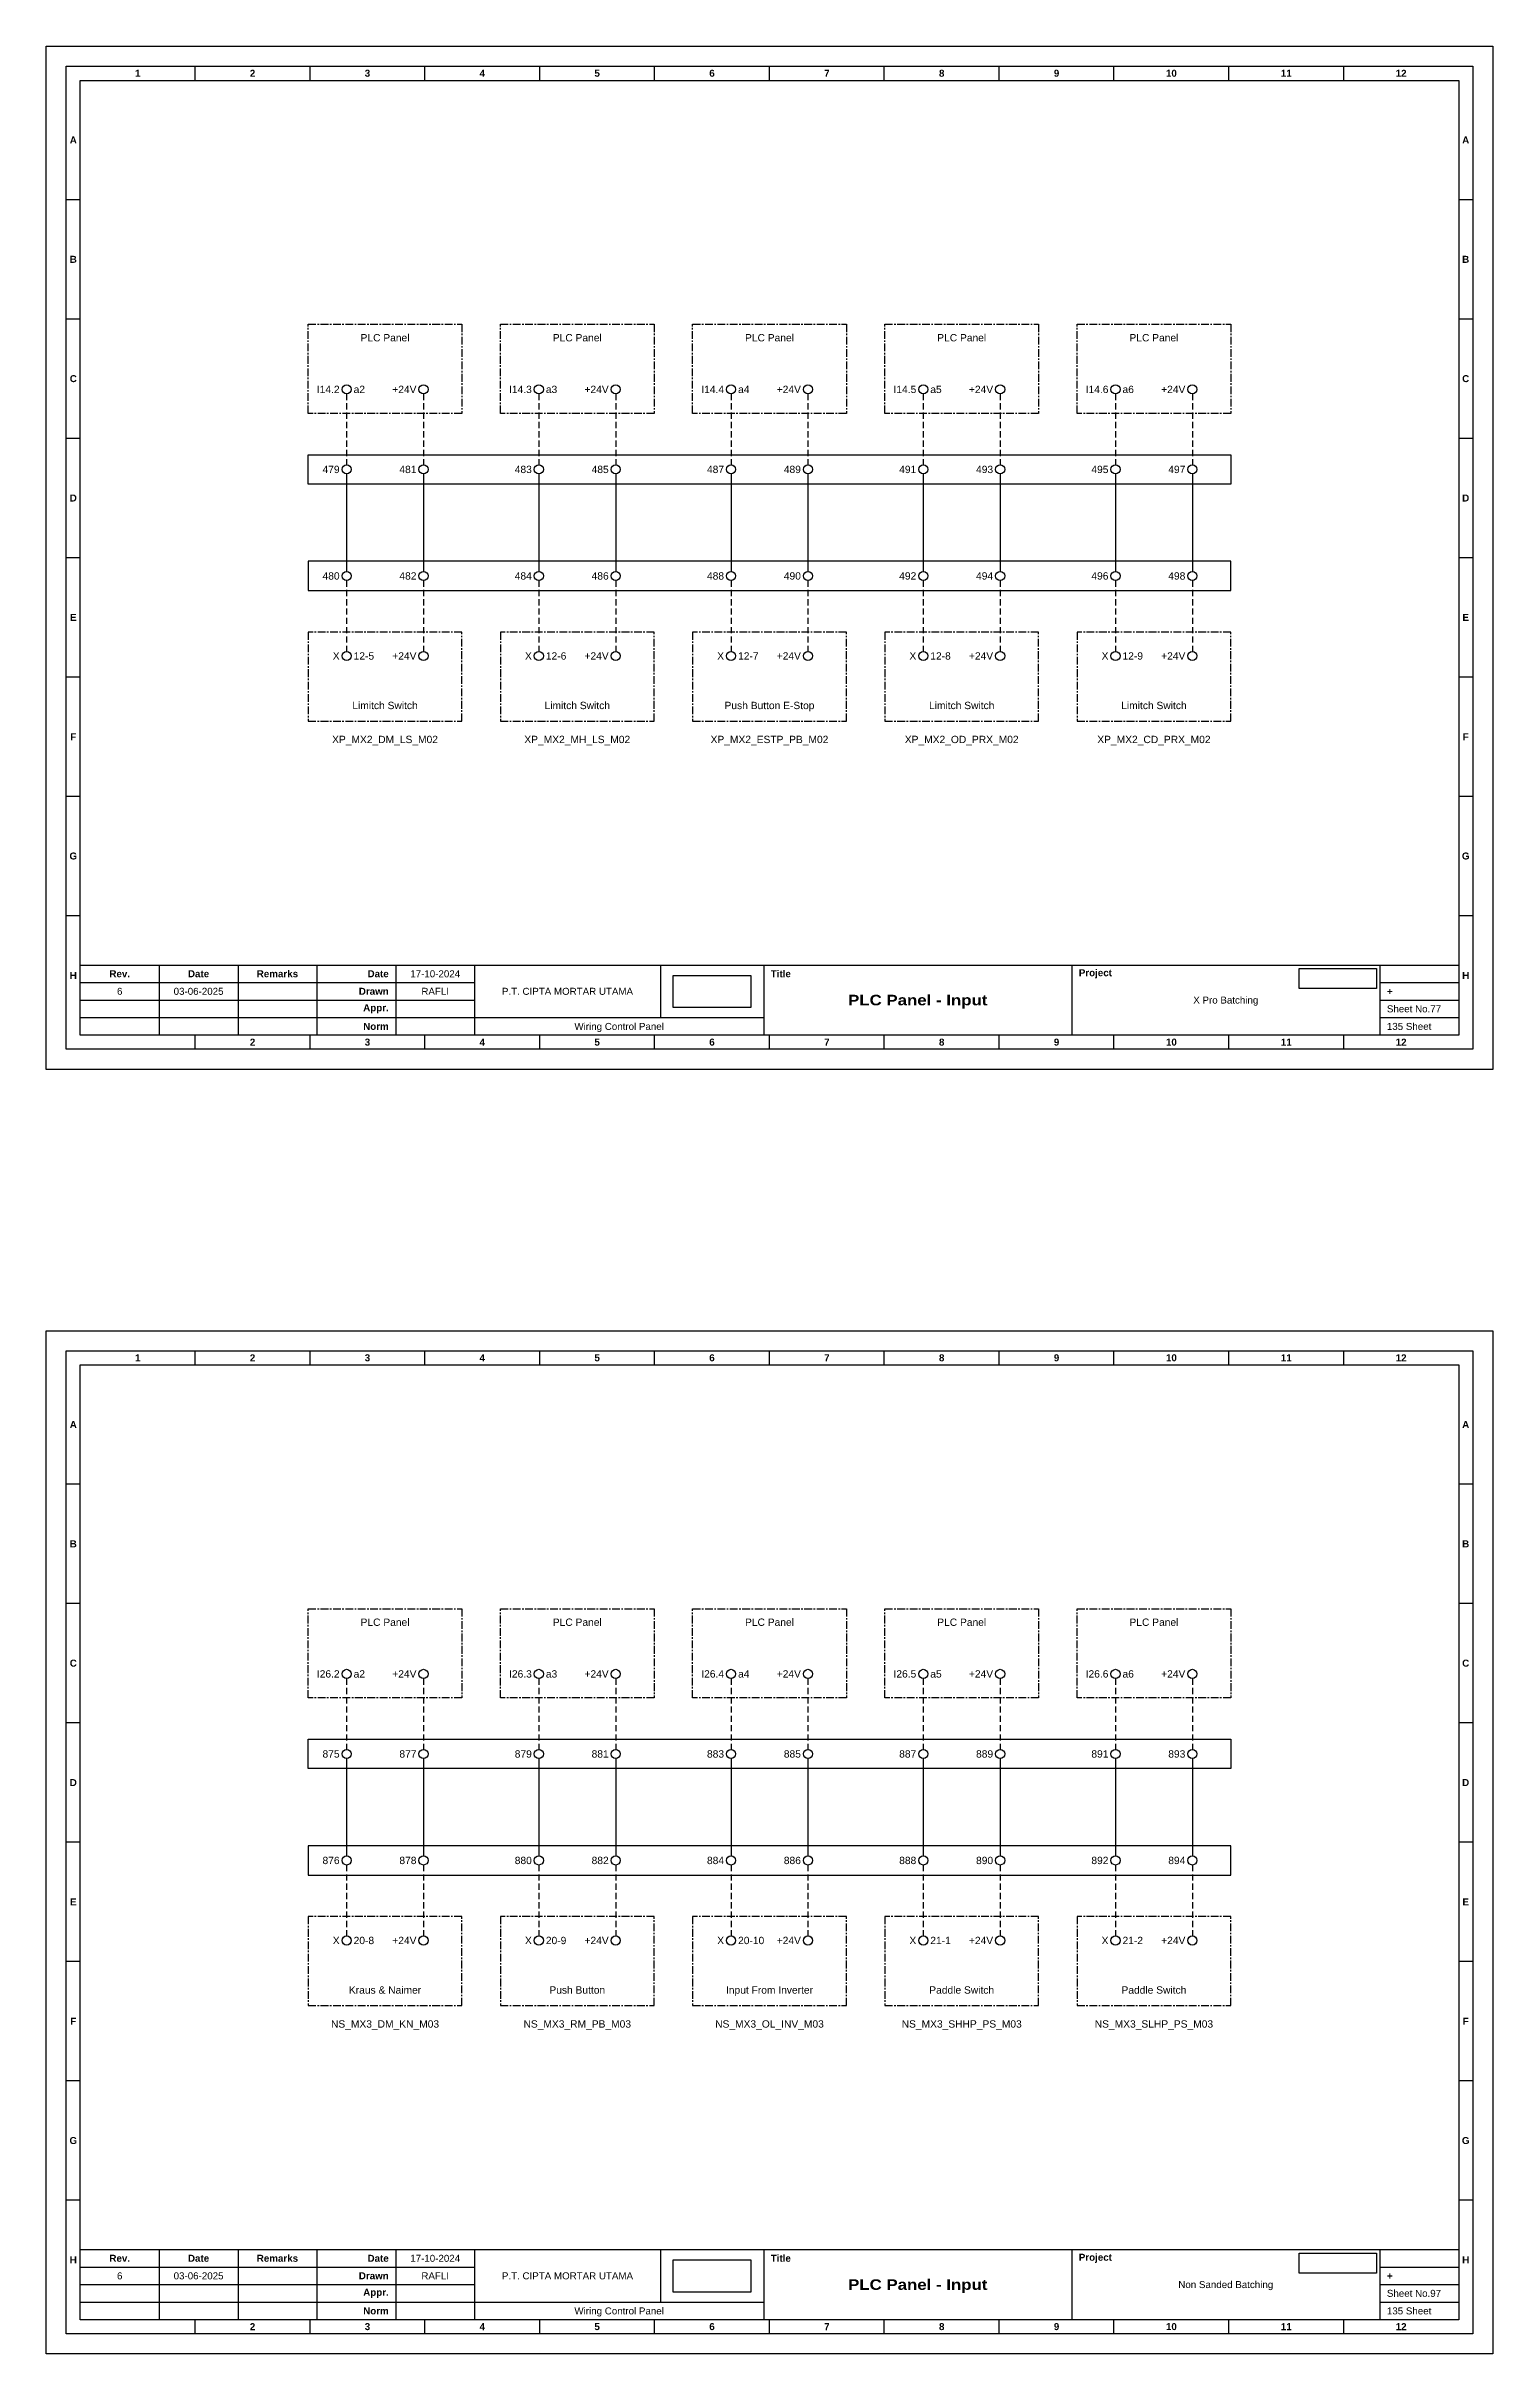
# Model space of a CAD drawing. Header units: millimetres. Extents: x 2277 to 9242, y 1004 to 1739.
# Drawn here: x 5787.2 to 6083.3, y 1003.8 to 1475.9 of the extents above; entities that cross this region are included whole.
import ezdxf
from ezdxf.enums import TextEntityAlignment as Align

# ---------------------------------------------------------------- set-up
doc = ezdxf.new("R2010")
doc.units = ezdxf.units.MM
doc.linetypes.add('CENTER', pattern=[50.8, 31.75, -6.35, 6.35, -6.35])
doc.linetypes.add('HIDDEN', pattern=[9.525, 6.35, -3.175])
doc.styles.add('Bold', font='ariblk.ttf', dxfattribs={"height": 25.4})
doc.styles.get("Standard").update_dxf_attribs({"font": 'arial.ttf'})
picture_1 = doc.add_image_def('image1.png', size_in_pixel=(2048, 847))
picture_2 = doc.add_image_def('image2.png', size_in_pixel=(2092, 542))

# ---------------------------------------------------------------- blocks, each defined once
blk = doc.blocks.new('KOP MU PROJECT')
at = {"color": 6, "ltscale": 50}
for p, q in [((27.74, 184.05), (27.74, 186.66)), ((49.13, 184.05), (49.13, 186.66)), ((70.51, 184.05), (70.51, 186.66)), ((91.89, 184.05), (91.89, 186.66)), ((113.27, 184.05), (113.27, 186.66)), ((134.66, 184.05), (134.66, 186.66)), ((156.04, 184.05), (156.04, 186.66)), ((177.42, 184.05), (177.42, 186.66)), ((198.8, 184.05), (198.8, 186.66)), ((220.19, 184.05), (220.19, 186.66)), ((241.57, 184.05), (241.57, 186.66)), ((6.36, 161.84), (3.75, 161.84)), ((265.59, 161.84), (262.98, 161.84)), ((6.36, 139.63), (3.75, 139.63)), ((265.59, 139.63), (262.98, 139.63)), ((6.36, 117.42), (3.75, 117.42)), ((265.59, 117.42), (262.98, 117.42)), ((6.36, 95.22), (3.75, 95.22)), ((265.59, 95.22), (262.98, 95.22)), ((6.36, 73.01), (3.75, 73.01)), ((265.59, 73.01), (262.98, 73.01)), ((6.36, 50.8), (3.75, 50.8)), ((265.59, 50.8), (262.98, 50.8)), ((6.36, 28.59), (3.75, 28.59)), ((265.59, 28.59), (262.98, 28.59)), ((27.74, 3.75), (27.74, 6.36)), ((49.13, 3.75), (49.13, 6.36)), ((70.51, 3.75), (70.51, 6.36)), ((91.89, 3.75), (91.89, 6.36)), ((113.27, 3.75), (113.27, 6.36)), ((134.66, 3.75), (134.66, 6.36)), ((156.04, 3.75), (156.04, 6.36)), ((177.42, 3.75), (177.42, 6.36)), ((198.8, 3.75), (198.8, 6.36)), ((220.19, 3.75), (220.19, 6.36)), ((241.57, 3.75), (241.57, 6.36))]:
    blk.add_line(p, q, dxfattribs=at)
at = {"ltscale": 50}
for p, q in [((6.36, 19.41), (262.98, 19.41)), ((21.04, 19.41), (21.04, 6.36)), ((35.72, 19.41), (35.72, 6.36)), ((50.41, 19.41), (50.41, 6.36)), ((65.09, 19.41), (65.09, 6.36)), ((79.77, 19.41), (79.77, 6.36)), ((114.35, 19.41), (114.35, 9.62)), ((133.6, 19.41), (133.6, 6.36)), ((190.95, 19.41), (190.95, 6.36)), ((248.3, 19.41), (248.3, 6.36)), ((6.36, 16.15), (79.77, 16.15)), ((6.36, 12.89), (79.77, 12.89)), ((248.3, 16.15), (262.98, 16.15)), ((248.3, 12.89), (262.98, 12.89)), ((6.36, 9.62), (133.6, 9.62)), ((248.3, 9.62), (262.98, 9.62))]:
    blk.add_line(p, q, dxfattribs=at)
at = {"color": 1, "ltscale": 50}
blk.add_lwpolyline([(269.34, 0), (0, 0), (0, 190.41), (269.34, 190.41)], close=True, dxfattribs=at)
at = {"color": 6, "ltscale": 50}
for points in [[(265.59, 3.75), (3.75, 3.75), (3.75, 186.66), (265.59, 186.66)], [(262.98, 6.36), (6.36, 6.36), (6.36, 184.05), (262.98, 184.05)]]:
    blk.add_lwpolyline(points, close=True, dxfattribs=at)
at = {"ltscale": 50, "char_height": 1.305, "attachment_point": 4}
for s, width, heights, insert in [('\\pxqc;{\\fArial|b1|i0|c0|p34;1}', 21.3825, [2.51], (6.36, 185.36)), ('\\pxqc;{\\fArial|b1|i0|c0|p34;2}', 21.3825, [2.51], (27.74, 185.36)), ('\\pxqc;{\\fArial|b1|i0|c0|p34;3}', 21.3825, [2.51], (49.13, 185.36)), ('\\pxqc;{\\fArial|b1|i0|c0|p34;4}', 21.3825, [2.51], (70.51, 185.36)), ('\\pxqc;{\\fArial|b1|i0|c0|p34;5}', 21.3825, [2.51], (91.89, 185.36)), ('\\pxqc;{\\fArial|b1|i0|c0|p34;6}', 21.3825, [2.51], (113.27, 185.36)), ('\\pxqc;{\\fArial|b1|i0|c0|p34;7}', 21.3825, [2.51], (134.66, 185.36)), ('\\pxqc;{\\fArial|b1|i0|c0|p34;8}', 21.3825, [2.51], (156.04, 185.36)), ('\\pxqc;{\\fArial|b1|i0|c0|p34;9}', 21.3825, [2.51], (177.42, 185.36)), ('\\pxqc;{\\fArial|b1|i0|c0|p34;10}', 21.3825, [2.51], (198.8, 185.36)), ('\\pxqc;{\\fArial|b1|i0|c0|p34;11}', 21.3825, [2.51], (220.19, 185.36)), ('\\pxqc;{\\fArial|b1|i0|c0|p34;12}', 21.3825, [2.51], (241.57, 185.36)), ('\\pxqc;{\\fArial|b1|i0|c0|p34;A}', 2.61, [2.51], (3.75, 172.95)), ('\\pxqc;{\\fArial|b1|i0|c0|p34;A}', 2.61, [2.51], (262.98, 172.95)), ('\\pxqc;{\\fArial|b1|i0|c0|p34;B}', 2.61, [2.51], (3.75, 150.74)), ('\\pxqc;{\\fArial|b1|i0|c0|p34;B}', 2.61, [2.51], (262.98, 150.74)), ('\\pxqc;{\\fArial|b1|i0|c0|p34;C}', 2.61, [2.51], (3.75, 128.53)), ('\\pxqc;{\\fArial|b1|i0|c0|p34;C}', 2.61, [2.51], (262.98, 128.53)), ('\\pxqc;{\\fArial|b1|i0|c0|p34;D}', 2.61, [2.51], (3.75, 106.32)), ('\\pxqc;{\\fArial|b1|i0|c0|p34;D}', 2.61, [2.51], (262.98, 106.32)), ('\\pxqc;{\\fArial|b1|i0|c0|p34;E}', 2.61, [2.51], (3.75, 84.11)), ('\\pxqc;{\\fArial|b1|i0|c0|p34;E}', 2.61, [2.51], (262.98, 84.11)), ('\\pxqc;{\\fArial|b1|i0|c0|p34;F}', 2.61, [2.51], (3.75, 61.9)), ('\\pxqc;{\\fArial|b1|i0|c0|p34;F}', 2.61, [2.51], (262.98, 61.9)), ('\\pxqc;{\\fArial|b1|i0|c0|p34;G}', 2.61, [2.51], (3.75, 39.69)), ('\\pxqc;{\\fArial|b1|i0|c0|p34;G}', 2.61, [2.51], (262.98, 39.69)), ('\\pxqc;{\\fArial|b1|i0|c0|p34;H}', 2.61, [2.51], (3.75, 17.47)), ('\\pxqc;{\\fArial|b1|i0|c0|p34;Rev.}', 14.6811, [2.88], (6.36, 17.78)), ('\\pxqc;{\\fArial|b1|i0|c0|p34;Date}', 14.6811, [2.88], (21.04, 17.78)), ('\\pxqc;{\\fArial|b1|i0|c0|p34;Remarks}', 14.6811, [2.88], (35.72, 17.78)), ('\\pxqr;{\\fArial|b1|i0|c0|p34;Date}', 13.3761, [2.88], (50.41, 17.78)), ('\\pxql;{\\fArial|b1|i0|c0|p34;Title}', 50.2419, [2.88], (134.9, 17.78)), ('\\pxql;{\\fArial|b1|i0|c0|p34;Project}', 50.2419, [2.88], (192.25, 17.78)), ('\\pxqc;{\\fArial|b1|i0|c0|p34;H}', 2.61, [2.51], (262.98, 17.47)), ('\\pxqr;{\\fArial|b1|i0|c0|p34;Drawn}', 13.3761, [2.88], (50.41, 14.52)), ('\\pxql;{\\fArial|b1|i0|c0|p34;+}', 14.6811, [2.88], (249.61, 14.52)), ('\\pxqr;{\\fArial|b1|i0|c0|p34;Appr.}', 13.3761, [2.88], (50.41, 11.26)), ('\\pxqr;{\\fArial|b1|i0|c0|p34;Norm}', 13.3761, [2.88], (50.41, 7.99)), ('\\pxqc;{\\fArial|b1|i0|c0|p34;2}', 21.3825, [2.51], (27.74, 5.06)), ('\\pxqc;{\\fArial|b1|i0|c0|p34;3}', 21.3825, [2.51], (49.13, 5.06)), ('\\pxqc;{\\fArial|b1|i0|c0|p34;4}', 21.3825, [2.51], (70.51, 5.06)), ('\\pxqc;{\\fArial|b1|i0|c0|p34;5}', 21.3825, [2.51], (91.89, 5.06)), ('\\pxqc;{\\fArial|b1|i0|c0|p34;6}', 21.3825, [2.51], (113.27, 5.06)), ('\\pxqc;{\\fArial|b1|i0|c0|p34;7}', 21.3825, [2.51], (134.66, 5.06)), ('\\pxqc;{\\fArial|b1|i0|c0|p34;8}', 21.3825, [2.51], (156.04, 5.06)), ('\\pxqc;{\\fArial|b1|i0|c0|p34;9}', 21.3825, [2.51], (177.42, 5.06)), ('\\pxqc;{\\fArial|b1|i0|c0|p34;10}', 21.3825, [2.51], (198.8, 5.06)), ('\\pxqc;{\\fArial|b1|i0|c0|p34;11}', 21.3825, [2.51], (220.19, 5.06)), ('\\pxqc;{\\fArial|b1|i0|c0|p34;12}', 21.3825, [2.51], (241.57, 5.06))]:
    blk.add_mtext_dynamic_manual_height_columns(s, width=width, gutter_width=0.0326, heights=heights, dxfattribs=dict(at, insert=insert))
at = {"ltscale": 50}
for tag, p in [('DATECREATED', (72.43, 17.78)), ('REV', (13.7, 14.52)), ('REVDATE', (28.38, 14.52)), ('REMARKS', (43.06, 14.52)), ('DRAWN', (72.43, 14.52)), ('COMPANY', (97.06, 14.52)), ('PROJECT', (219.62, 12.89)), ('NORM', (72.43, 7.99)), ('APPR', (72.43, 11.26)), ('DRAWINGCATEGORY', (106.68, 7.99)), ('DESCRIPTION', (162.27, 10.03))]:
    blk.add_attdef(tag, text='', height=1.3, dxfattribs=at).set_placement(p, align=Align.MIDDLE_CENTER)
at = {"ltscale": 50, "style": 'Bold'}
blk.add_attdef('TITLE', text='', height=1.96, dxfattribs=at).set_placement((162.27, 12.89), align=Align.MIDDLE_CENTER)
at = {"ltscale": 50}
for tag, p in [('TOTALSHEET', (249.61, 7.99)), ('SHEETNUMBER', (249.61, 11.26))]:
    blk.add_attdef(tag, text='', height=1.3, dxfattribs=at).set_placement(p, align=Align.MIDDLE_LEFT)
image = blk.add_image(picture_1, insert=(116.72, 11.48), size_in_units=(14.5, 6), dxfattribs=at)
image.dxf.flags = 15
image = blk.add_image(picture_2, insert=(233.29, 15.04), size_in_units=(14.36, 3.72), dxfattribs=at)
image.dxf.flags = 15

msp = doc.modelspace()

# ---------------------------------------------------------------- linework, layer by layer
at = {"linetype": 'HIDDEN', "ltscale": 0.2}
for p, q in [((5848.73, 1404.75), (5848.73, 1390.25)), ((5864.46, 1404.75), (5864.46, 1390.25)), ((5888.07, 1404.75), (5888.07, 1390.25)), ((5903.8, 1404.75), (5903.8, 1390.25)), ((5927.4, 1404.75), (5927.4, 1390.25)), ((5943.14, 1404.75), (5943.14, 1390.25)), ((5966.74, 1404.75), (5966.74, 1390.25)), ((5982.48, 1404.75), (5982.48, 1390.25)), ((6006.08, 1404.75), (6006.08, 1390.25)), ((6021.82, 1404.75), (6021.82, 1390.25)), ((5848.73, 1366.59), (5848.73, 1352.09)), ((5864.46, 1366.59), (5864.46, 1352.09)), ((5888.07, 1366.59), (5888.07, 1352.09)), ((5903.8, 1366.59), (5903.8, 1352.09)), ((5927.4, 1366.59), (5927.4, 1352.09)), ((5943.14, 1366.59), (5943.14, 1352.09)), ((5966.74, 1366.59), (5966.74, 1352.09)), ((5982.48, 1366.59), (5982.48, 1352.09)), ((6006.08, 1366.59), (6006.08, 1352.09)), ((6021.82, 1366.59), (6021.82, 1352.09)), ((5848.73, 1141.97), (5848.73, 1127.48)), ((5864.46, 1141.97), (5864.46, 1127.48)), ((5888.07, 1141.97), (5888.07, 1127.48)), ((5903.8, 1141.97), (5903.8, 1127.48)), ((5927.4, 1141.97), (5927.4, 1127.48)), ((5943.14, 1141.97), (5943.14, 1127.48)), ((5966.74, 1141.97), (5966.74, 1127.48)), ((5982.48, 1141.97), (5982.48, 1127.48)), ((6006.08, 1141.97), (6006.08, 1127.48)), ((6021.82, 1141.97), (6021.82, 1127.48)), ((5848.73, 1103.81), (5848.73, 1089.32)), ((5864.46, 1103.81), (5864.46, 1089.32)), ((5888.07, 1103.81), (5888.07, 1089.32)), ((5903.8, 1103.81), (5903.8, 1089.32)), ((5927.4, 1103.81), (5927.4, 1089.32)), ((5943.14, 1103.81), (5943.14, 1089.32)), ((5966.74, 1103.81), (5966.74, 1089.32)), ((5982.48, 1103.81), (5982.48, 1089.32)), ((6006.08, 1103.81), (6006.08, 1089.32)), ((6021.82, 1103.81), (6021.82, 1089.32))]:
    msp.add_line(p, q, dxfattribs=at)
at = {"ltscale": 0.2}
for p, q in [((5848.73, 1388.38), (5848.73, 1368.46)), ((5864.46, 1388.38), (5864.46, 1368.46)), ((5888.07, 1388.38), (5888.07, 1368.46)), ((5903.8, 1388.38), (5903.8, 1368.46)), ((5927.4, 1388.38), (5927.4, 1368.46)), ((5943.14, 1388.38), (5943.14, 1368.46)), ((5966.74, 1388.38), (5966.74, 1368.46)), ((5982.48, 1388.38), (5982.48, 1368.46)), ((6006.08, 1388.38), (6006.08, 1368.46)), ((6021.82, 1388.38), (6021.82, 1368.46)), ((5848.73, 1125.6), (5848.73, 1105.69)), ((5864.46, 1125.6), (5864.46, 1105.69)), ((5888.07, 1125.6), (5888.07, 1105.69)), ((5903.8, 1125.6), (5903.8, 1105.69)), ((5927.4, 1125.6), (5927.4, 1105.69)), ((5943.14, 1125.6), (5943.14, 1105.69)), ((5966.74, 1125.6), (5966.74, 1105.69)), ((5982.48, 1125.6), (5982.48, 1105.69)), ((6006.08, 1125.6), (6006.08, 1105.69)), ((6021.82, 1125.6), (6021.82, 1105.69))]:
    msp.add_line(p, q, dxfattribs=at)
at = {"linetype": 'CENTER', "ltscale": 0.05}
for points in [[(5840.86, 1419.01), (5872.33, 1419.01), (5872.33, 1400.79), (5840.86, 1400.79)], [(5880.2, 1419.01), (5911.67, 1419.01), (5911.67, 1400.79), (5880.2, 1400.79)], [(5919.54, 1419.01), (5951.01, 1419.01), (5951.01, 1400.79), (5919.54, 1400.79)], [(5958.88, 1419.01), (5990.35, 1419.01), (5990.35, 1400.79), (5958.88, 1400.79)], [(5998.21, 1419.01), (6029.69, 1419.01), (6029.69, 1400.79), (5998.21, 1400.79)], [(5840.86, 1337.83), (5872.33, 1337.83), (5872.33, 1356.05), (5840.86, 1356.05)], [(5880.2, 1337.83), (5911.67, 1337.83), (5911.67, 1356.05), (5880.2, 1356.05)], [(5919.54, 1337.83), (5951.01, 1337.83), (5951.01, 1356.05), (5919.54, 1356.05)], [(5958.88, 1337.83), (5990.35, 1337.83), (5990.35, 1356.05), (5958.88, 1356.05)], [(5998.21, 1337.83), (6029.69, 1337.83), (6029.69, 1356.05), (5998.21, 1356.05)], [(5840.86, 1156.24), (5872.33, 1156.24), (5872.33, 1138.01), (5840.86, 1138.01)], [(5880.2, 1156.24), (5911.67, 1156.24), (5911.67, 1138.01), (5880.2, 1138.01)], [(5919.54, 1156.24), (5951.01, 1156.24), (5951.01, 1138.01), (5919.54, 1138.01)], [(5958.88, 1156.24), (5990.35, 1156.24), (5990.35, 1138.01), (5958.88, 1138.01)], [(5998.21, 1156.24), (6029.69, 1156.24), (6029.69, 1138.01), (5998.21, 1138.01)], [(5840.86, 1075.05), (5872.33, 1075.05), (5872.33, 1093.28), (5840.86, 1093.28)], [(5880.2, 1075.05), (5911.67, 1075.05), (5911.67, 1093.28), (5880.2, 1093.28)], [(5919.54, 1075.05), (5951.01, 1075.05), (5951.01, 1093.28), (5919.54, 1093.28)], [(5958.88, 1075.05), (5990.35, 1075.05), (5990.35, 1093.28), (5958.88, 1093.28)], [(5998.21, 1075.05), (6029.69, 1075.05), (6029.69, 1093.28), (5998.21, 1093.28)]]:
    msp.add_lwpolyline(points, close=True, dxfattribs=at)
at = {"ltscale": 0.05}
for points in [[(5840.86, 1392.32), (6029.69, 1392.32), (6029.69, 1386.31), (5840.86, 1386.31)], [(5840.86, 1364.52), (6029.69, 1364.52), (6029.69, 1370.53), (5840.86, 1370.53)], [(5840.86, 1129.55), (6029.69, 1129.55), (6029.69, 1123.54), (5840.86, 1123.54)], [(5840.86, 1101.74), (6029.69, 1101.74), (6029.69, 1107.76), (5840.86, 1107.76)]]:
    msp.add_lwpolyline(points, close=True, dxfattribs=at)
for centre in [(5848.73, 1405.69), (5864.46, 1405.69), (5888.07, 1405.69), (5903.8, 1405.69), (5927.4, 1405.69), (5943.14, 1405.69), (5966.74, 1405.69), (5982.48, 1405.69), (6006.08, 1405.69), (6021.82, 1405.69), (5848.73, 1389.32), (5864.46, 1389.32), (5888.07, 1389.32), (5903.8, 1389.32), (5927.4, 1389.32), (5943.14, 1389.32), (5966.74, 1389.32), (5982.48, 1389.32), (6006.08, 1389.32), (6021.82, 1389.32), (5848.73, 1367.53), (5864.46, 1367.53), (5888.07, 1367.53), (5903.8, 1367.53), (5927.4, 1367.53), (5943.14, 1367.53), (5966.74, 1367.53), (5982.48, 1367.53), (6006.08, 1367.53), (6021.82, 1367.53), (5848.73, 1351.16), (5864.46, 1351.16), (5888.07, 1351.16), (5903.8, 1351.16), (5927.4, 1351.16), (5943.14, 1351.16), (5966.74, 1351.16), (5982.48, 1351.16), (6006.08, 1351.16), (6021.82, 1351.16), (5848.73, 1142.91), (5864.46, 1142.91), (5888.07, 1142.91), (5903.8, 1142.91), (5927.4, 1142.91), (5943.14, 1142.91), (5966.74, 1142.91), (5982.48, 1142.91), (6006.08, 1142.91), (6021.82, 1142.91), (5848.73, 1126.54), (5864.46, 1126.54), (5888.07, 1126.54), (5903.8, 1126.54), (5927.4, 1126.54), (5943.14, 1126.54), (5966.74, 1126.54), (5982.48, 1126.54), (6006.08, 1126.54), (6021.82, 1126.54), (5848.73, 1104.75), (5864.46, 1104.75), (5888.07, 1104.75), (5903.8, 1104.75), (5927.4, 1104.75), (5943.14, 1104.75), (5966.74, 1104.75), (5982.48, 1104.75), (6006.08, 1104.75), (6021.82, 1104.75), (5848.73, 1088.38), (5864.46, 1088.38), (5888.07, 1088.38), (5903.8, 1088.38), (5927.4, 1088.38), (5943.14, 1088.38), (5966.74, 1088.38), (5982.48, 1088.38), (6006.08, 1088.38), (6021.82, 1088.38)]:
    msp.add_circle(centre, 0.938)

# ---------------------------------------------------------------- block references
at = {"xscale": 1.099296583304004, "yscale": 1.099296583304004, "zscale": 1.099296583304004}
for p, values in [((5787.23, 1266.59), {'TITLE': 'PLC Panel - Input', 'PROJECT': 'X Pro Batching', 'COMPANY': 'P.T. CIPTA MORTAR UTAMA', 'DRAWINGCATEGORY': 'Wiring Control Panel', 'DRAWN': 'RAFLI', 'DATECREATED': '17-10-2024', 'REVDATE': '03-06-2025', 'REV': '6', 'SHEETNUMBER': 'Sheet No.77', 'TOTALSHEET': '135 Sheet'}), ((5787.23, 1003.81), {'TITLE': 'PLC Panel - Input', 'PROJECT': 'Non Sanded Batching', 'COMPANY': 'P.T. CIPTA MORTAR UTAMA', 'DRAWINGCATEGORY': 'Wiring Control Panel', 'DRAWN': 'RAFLI', 'DATECREATED': '17-10-2024', 'REVDATE': '03-06-2025', 'REV': '6', 'SHEETNUMBER': 'Sheet No.97', 'TOTALSHEET': '135 Sheet'})]:
    msp.add_blockref('KOP MU PROJECT', p, dxfattribs=at).add_auto_attribs(values)

# ---------------------------------------------------------------- texts
for s, p in [('PLC Panel', (5856.59, 1417.01)), ('PLC Panel', (5895.93, 1417.01)), ('PLC Panel', (5935.27, 1417.01)), ('PLC Panel', (5974.61, 1417.01)), ('PLC Panel', (6013.95, 1417.01)), ('XP_MX2_DM_LS_M02', (5856.59, 1334.83)), ('XP_MX2_MH_LS_M02', (5895.93, 1334.83)), ('XP_MX2_ESTP_PB_M02', (5935.27, 1334.83)), ('XP_MX2_OD_PRX_M02', (5974.61, 1334.83)), ('XP_MX2_CD_PRX_M02', (6013.95, 1334.83)), ('PLC Panel', (5856.59, 1154.24)), ('PLC Panel', (5895.93, 1154.24)), ('PLC Panel', (5935.27, 1154.24)), ('PLC Panel', (5974.61, 1154.24)), ('PLC Panel', (6013.95, 1154.24)), ('NS_MX3_DM_KN_M03', (5856.59, 1072.05)), ('NS_MX3_RM_PB_M03', (5895.93, 1072.05)), ('NS_MX3_OL_INV_M03', (5935.27, 1072.05)), ('NS_MX3_SHHP_PS_M03', (5974.61, 1072.05)), ('NS_MX3_SLHP_PS_M03', (6013.95, 1072.05))]:
    msp.add_text(s, height=1.5).set_placement(p, align=Align.TOP_CENTER)
for s, p in [('I14.2', (5847.29, 1405.69)), ('+24V', (5863.02, 1405.69)), ('I14.3', (5886.63, 1405.69)), ('+24V', (5902.36, 1405.69)), ('I14.4', (5925.97, 1405.69)), ('+24V', (5941.7, 1405.69)), ('I14.5', (5965.31, 1405.69)), ('+24V', (5981.04, 1405.69)), ('I14.6', (6004.64, 1405.69)), ('+24V', (6020.38, 1405.69)), ('479', (5847.29, 1389.32)), ('481', (5863.02, 1389.32)), ('483', (5886.63, 1389.32)), ('485', (5902.36, 1389.32)), ('487', (5925.97, 1389.32)), ('489', (5941.7, 1389.32)), ('491', (5965.31, 1389.32)), ('493', (5981.04, 1389.32)), ('495', (6004.64, 1389.32)), ('497', (6020.38, 1389.32)), ('480', (5847.29, 1367.53)), ('482', (5863.02, 1367.53)), ('484', (5886.63, 1367.53)), ('486', (5902.36, 1367.53)), ('488', (5925.97, 1367.53)), ('490', (5941.7, 1367.53)), ('492', (5965.31, 1367.53)), ('494', (5981.04, 1367.53)), ('496', (6004.64, 1367.53)), ('498', (6020.38, 1367.53)), ('X', (5847.29, 1351.16)), ('+24V', (5863.02, 1351.16)), ('X', (5886.63, 1351.16)), ('+24V', (5902.36, 1351.16)), ('X', (5925.97, 1351.16)), ('+24V', (5941.7, 1351.16)), ('X', (5965.31, 1351.16)), ('+24V', (5981.04, 1351.16)), ('X', (6004.64, 1351.16)), ('+24V', (6020.38, 1351.16)), ('I26.2', (5847.29, 1142.91)), ('+24V', (5863.02, 1142.91)), ('I26.3', (5886.63, 1142.91)), ('+24V', (5902.36, 1142.91)), ('I26.4', (5925.97, 1142.91)), ('+24V', (5941.7, 1142.91)), ('I26.5', (5965.31, 1142.91)), ('+24V', (5981.04, 1142.91)), ('I26.6', (6004.64, 1142.91)), ('+24V', (6020.38, 1142.91)), ('875', (5847.29, 1126.54)), ('877', (5863.02, 1126.54)), ('879', (5886.63, 1126.54)), ('881', (5902.36, 1126.54)), ('883', (5925.97, 1126.54)), ('885', (5941.7, 1126.54)), ('887', (5965.31, 1126.54)), ('889', (5981.04, 1126.54)), ('891', (6004.64, 1126.54)), ('893', (6020.38, 1126.54)), ('876', (5847.29, 1104.75)), ('878', (5863.02, 1104.75)), ('880', (5886.63, 1104.75)), ('882', (5902.36, 1104.75)), ('884', (5925.97, 1104.75)), ('886', (5941.7, 1104.75)), ('888', (5965.31, 1104.75)), ('890', (5981.04, 1104.75)), ('892', (6004.64, 1104.75)), ('894', (6020.38, 1104.75)), ('X', (5847.29, 1088.38)), ('+24V', (5863.02, 1088.38)), ('X', (5886.63, 1088.38)), ('+24V', (5902.36, 1088.38)), ('X', (5925.97, 1088.38)), ('+24V', (5941.7, 1088.38)), ('X', (5965.31, 1088.38)), ('+24V', (5981.04, 1088.38)), ('X', (6004.64, 1088.38)), ('+24V', (6020.38, 1088.38))]:
    msp.add_text(s, height=1.5).set_placement(p, align=Align.MIDDLE_RIGHT)
for s, p in [('a2', (5850.16, 1405.69)), ('a3', (5889.5, 1405.69)), ('a4', (5928.84, 1405.69)), ('a5', (5968.18, 1405.69)), ('a6', (6007.52, 1405.69)), ('12-5', (5850.16, 1351.16)), ('12-6', (5889.5, 1351.16)), ('12-7', (5928.84, 1351.16)), ('12-8', (5968.18, 1351.16)), ('12-9', (6007.52, 1351.16)), ('a2', (5850.16, 1142.91)), ('a3', (5889.5, 1142.91)), ('a4', (5928.84, 1142.91)), ('a5', (5968.18, 1142.91)), ('a6', (6007.52, 1142.91)), ('20-8', (5850.16, 1088.38)), ('20-9', (5889.5, 1088.38)), ('20-10', (5928.84, 1088.38)), ('21-1', (5968.18, 1088.38)), ('21-2', (6007.52, 1088.38))]:
    msp.add_text(s, height=1.5).set_placement(p, align=Align.MIDDLE_LEFT)
for s, p in [('Limitch Switch', (5856.59, 1339.83)), ('Limitch Switch', (5895.93, 1339.83)), ('Push Button E-Stop', (5935.27, 1339.83)), ('Limitch Switch', (5974.61, 1339.83)), ('Limitch Switch', (6013.95, 1339.83)), ('Kraus & Naimer', (5856.59, 1077.05)), ('Push Button', (5895.93, 1077.05)), ('Input From Inverter', (5935.27, 1077.05)), ('Paddle Switch', (5974.61, 1077.05)), ('Paddle Switch', (6013.95, 1077.05))]:
    msp.add_text(s, height=1.5).set_placement(p, align=Align.BOTTOM_CENTER)

doc.saveas('drawing.dxf')
